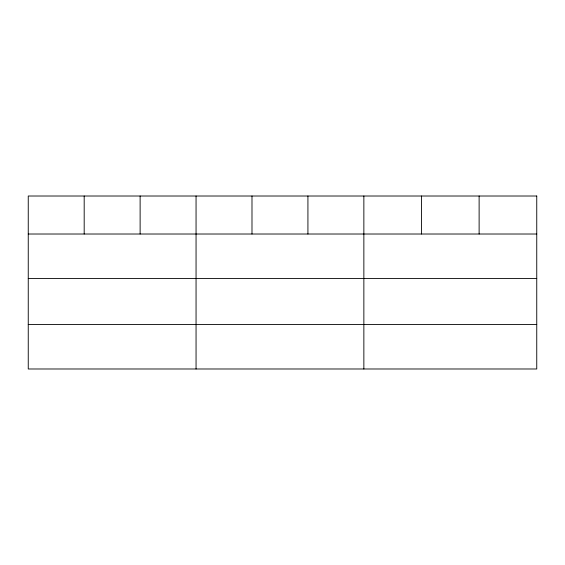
<?xml version="1.0" encoding="UTF-8"?>
<svg xmlns="http://www.w3.org/2000/svg" width="565" height="565" viewBox="0 0 565 565"><rect width="100%" height="100%" fill="white"/><g stroke="black" fill="none" stroke-linecap="round" stroke-linejoin="round"><path stroke-width="0.85" d="M28.25 234.016L536.75 234.016M28.25 278.552L536.75 278.552M28.25 324.444L536.75 324.444M479.12 196.013L479.12 234.016M421.49 196.013L421.49 234.016M363.86 196.013L363.86 368.987M307.925 196.013L307.925 234.016M251.99 196.013L251.99 234.016M196.055 196.013L196.055 368.987M140.12 196.013L140.12 234.016M84.185 196.013L84.185 234.016M536.75 196.013L28.25 196.013L28.25 368.987L536.75 368.987L536.75 196.013"/></g></svg>
